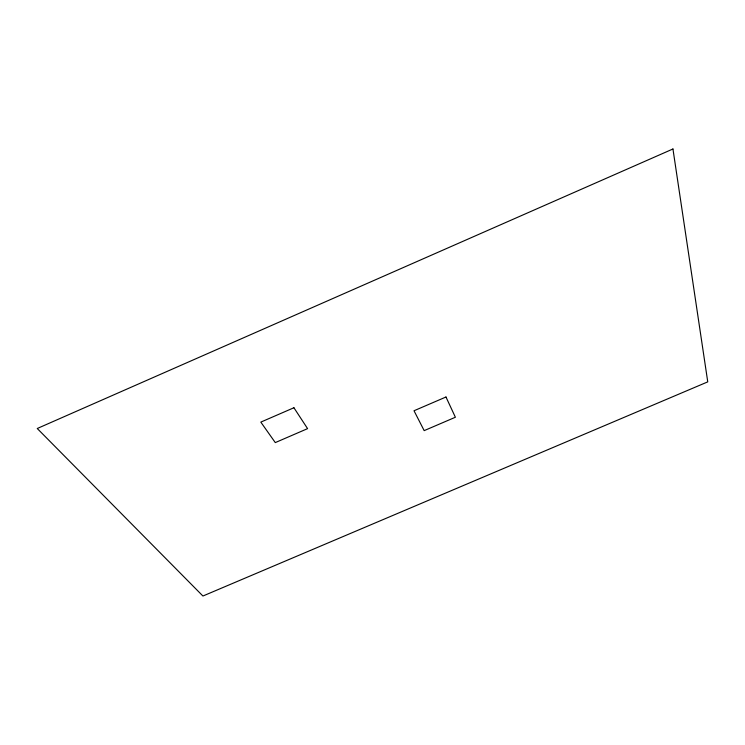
<?xml version="1.0" encoding="UTF-8"?>
<svg xmlns="http://www.w3.org/2000/svg" width="745" height="745" viewBox="0 0 745 745"><rect width="100%" height="100%" fill="white"/><g stroke="black" fill="none" stroke-linecap="round" stroke-linejoin="round"><path stroke-width="1.12" d="M672.949 148.981L37.25 428.505L202.919 596.019L707.75 381.868L672.949 148.981M293.921 407.748L260.815 422.108L275.287 442.595L307.583 428.636L293.921 407.748M445.976 397.001L414.015 410.756L424.175 430.629L455.381 417.247L445.976 397.001"/></g></svg>
